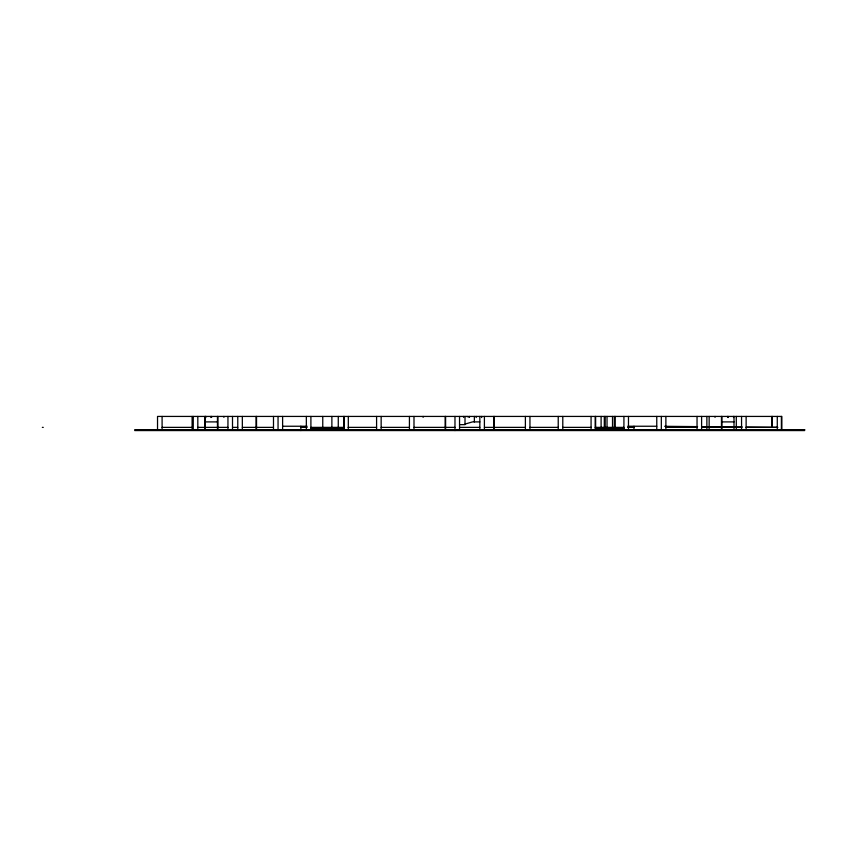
<?xml version="1.0" encoding="UTF-8"?>
<svg xmlns="http://www.w3.org/2000/svg" width="847" height="847" viewBox="0 0 847 847"><rect width="100%" height="100%" fill="white"/><g stroke="black" fill="none" stroke-linecap="round" stroke-linejoin="round"><path stroke-width="1.27" d="M468.751 416.978L466.888 416.428M205.366 421.901L217.457 421.901M479.836 421.901L472.488 421.901L465.014 424.093M721.919 421.901L734.01 421.901M459.54 424.643L465.014 424.643L465.014 416.428M282.612 426.242L307.101 426.242M627.828 426.242L656.764 426.242M42.35 427.375L43.261 427.375M162.095 427.375L192.11 427.375M197.817 427.375L204.91 427.375M205.366 427.375L217.457 427.375M217.912 427.375L227.949 427.375M232.502 427.375L237.774 427.375M242.337 427.375L256.08 427.375M256.535 427.375L273.496 427.375M300.865 427.375L307.133 427.375M310.902 427.375L344.03 427.375M348.085 427.375L376.587 427.375M381.15 427.375L409.429 427.375M413.992 427.375L445.151 427.375M445.607 427.375L454.977 427.375M459.54 427.375L479.836 427.375M484.399 427.375L493.769 427.375M494.235 427.375L525.384 427.375M529.947 427.375L558.226 427.375M562.789 427.375L591.291 427.375M595.208 427.375L623.921 427.375M627.68 427.375L633.958 427.375M665.88 427.375L697.039 427.375M701.602 427.375L706.874 427.375M709.151 427.375L721.464 427.375M721.919 427.375L734.01 427.375M736.297 427.375L741.559 427.375M746.122 427.375L771.808 427.375L771.808 416.428M777.281 427.375L772.263 427.375L772.263 416.428M310.902 428.518L343.744 428.518M595.632 428.518L623.921 428.518M664.662 426.306L697.579 426.613M701.528 426.644L742.343 427.015M746.292 427.057L777.895 427.343M781.845 429.662L781.845 416.428L157.531 416.428L157.531 429.662M781.389 416.428L781.389 429.662M777.281 416.428L777.281 429.662M746.122 416.428L746.122 429.662M741.559 416.428L741.559 429.662M736.297 416.428L736.297 429.662M734.01 416.428L734.01 429.662M733.555 416.428L733.555 417.529M728.081 416.428L728.081 417.529M727.742 416.428L727.742 417.338M721.919 416.428L721.919 429.662M721.464 416.428L721.464 429.662M715.027 416.428L715.027 417.338M709.151 416.428L709.151 429.662M706.874 416.428L706.874 429.662M701.602 416.428L701.602 429.662M697.039 416.428L697.039 429.662M665.88 416.428L665.88 429.662M661.327 416.428L661.327 429.662M656.764 416.428L656.764 429.662M633.958 426.242L633.958 429.662M628.474 416.428L628.474 429.662M623.921 416.428L623.921 429.662M615.25 416.428L615.25 427.375M614.34 416.428L614.34 427.375M612.519 416.428L612.519 427.375M607.034 416.428L607.034 427.375M605.213 416.428L605.213 427.375M604.303 416.428L604.303 427.375M601.105 416.428L601.105 427.375M595.632 416.428L595.632 429.662M595.176 416.428L595.176 429.662M591.068 416.428L591.068 429.662M562.789 416.428L562.789 429.662M558.226 416.428L558.226 429.662M529.947 416.428L529.947 429.662M525.384 416.428L525.384 429.662M494.235 416.428L494.235 429.662M493.769 416.428L493.769 429.662M484.399 416.428L484.399 429.662M481.668 416.428L481.668 417.529M479.836 416.428L479.836 429.662M476.183 416.428L476.183 417.529M474.362 416.428L474.362 421.901M469.46 416.428L469.46 417.338M463.584 416.428L463.584 417.338M459.54 416.428L459.54 429.662M454.977 416.428L454.977 430.572M445.607 416.428L445.607 429.662M445.151 416.428L445.151 429.662M423.119 416.428L423.119 417.338M413.992 416.428L413.992 429.662M409.429 416.428L409.429 429.662M381.15 416.428L381.15 429.662M376.587 416.428L376.587 429.662M348.308 416.428L348.308 429.662M344.2 416.428L344.2 429.662M343.744 416.428L343.744 429.662M338.271 416.428L338.271 427.375M331.876 416.428L331.876 427.375M322.76 416.428L322.76 427.375M310.902 416.428L310.902 429.662M306.339 416.428L306.339 429.662M300.865 426.242L300.865 430.572M282.612 416.428L282.612 429.662M278.049 416.428L278.049 429.662M273.496 416.428L273.496 429.662M256.535 416.428L256.535 429.662M256.08 416.428L256.08 429.662M242.337 416.428L242.337 429.662M237.774 416.428L237.774 429.662M232.502 416.428L232.502 429.662M227.949 416.428L227.949 429.662M223.894 416.428L223.894 417.338M217.912 416.428L217.912 429.662M217.457 416.428L217.457 429.662M211.634 416.428L211.634 417.338M210.839 416.428L210.839 417.529M205.821 416.428L205.821 417.529M205.366 416.428L205.366 429.662M204.91 416.428L204.91 429.662M197.817 416.428L197.817 429.662M193.254 416.428L193.254 429.662M192.11 416.428L192.11 429.662M162.095 416.428L162.095 429.662M804.65 429.662L134.726 429.662L134.726 430.572L804.65 430.572L804.65 429.662"/></g></svg>
